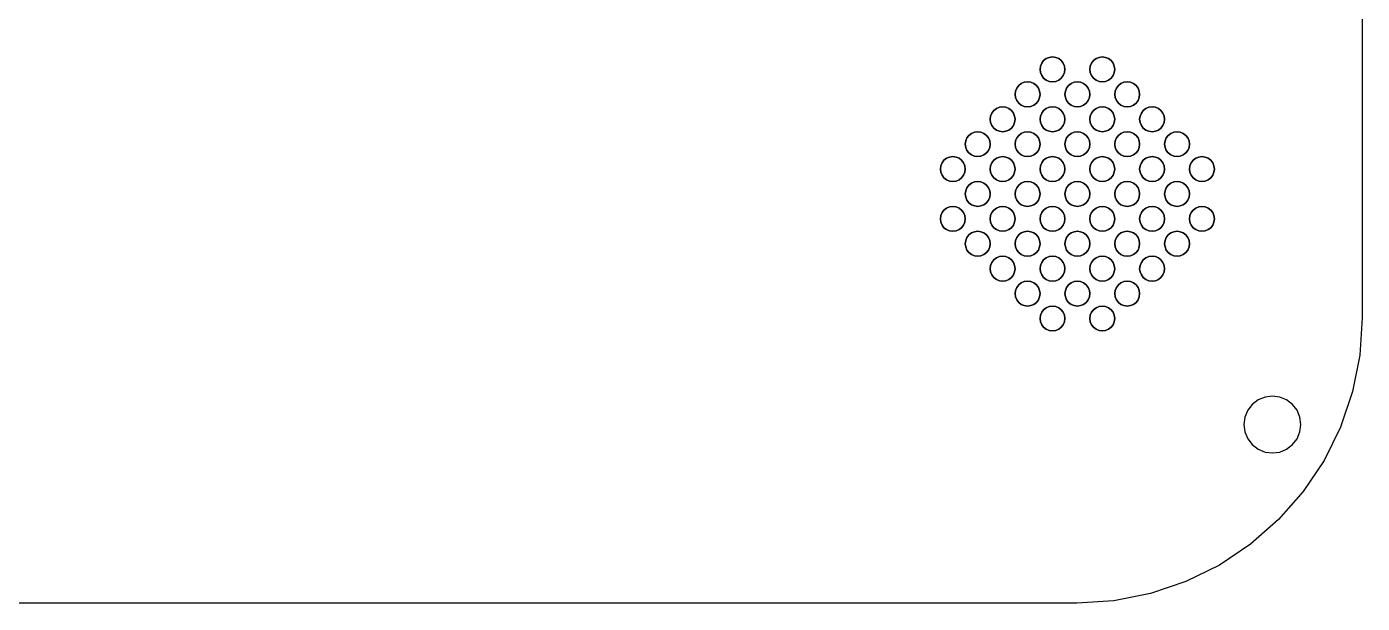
# Model space of a CAD drawing. Header units: metres. Extents: x 8 to 318, y 5 to 100.
# Drawn here: x 82.8 to 157.9, y 4.9 to 37.3 of the extents above; entities that cross this region are included whole.
import ezdxf

# ---------------------------------------------------------------- set-up
doc = ezdxf.new("R2010")
doc.units = ezdxf.units.M

msp = doc.modelspace()

# ---------------------------------------------------------------- linework, layer by layer
at = {"layer": 'Layer0'}
for points in [[(157.868, 83.962, 0), (157.868, 20.961, 0), (157.731, 18.867, 0), (157.321, 16.808, 0), (156.646, 14.82, 0), (155.718, 12.937, 0), (154.552, 11.191, 0), (153.168, 9.613, 0), (151.589, 8.228, 0), (149.844, 7.062, 0), (147.961, 6.133, 0), (145.973, 5.459, 0), (143.914, 5.049, 0), (141.819, 4.911, 0), (23.818, 4.911, 0)], [(140.108, 34.315, 0), (139.963, 34.426, 0), (139.852, 34.571, 0), (139.782, 34.74, 0), (139.758, 34.921, 0), (139.782, 35.102, 0), (139.852, 35.271, 0), (139.963, 35.416, 0), (140.108, 35.527, 0), (140.277, 35.597, 0), (140.458, 35.621, 0), (140.64, 35.597, 0), (140.808, 35.527, 0), (140.953, 35.416, 0), (141.065, 35.271, 0), (141.134, 35.102, 0), (141.158, 34.921, 0), (141.134, 34.74, 0), (141.065, 34.571, 0), (140.953, 34.426, 0), (140.808, 34.315, 0), (140.64, 34.245, 0), (140.458, 34.221, 0), (140.277, 34.245, 0), (140.108, 34.315, 0)], [(139.963, 34.426, 0), (140.108, 34.315, 0), (140.277, 34.245, 0), (140.458, 34.221, 0), (140.64, 34.245, 0), (140.808, 34.315, 0), (140.953, 34.426, 0), (141.065, 34.571, 0), (141.134, 34.74, 0), (141.158, 34.921, 0), (141.134, 35.102, 0), (141.065, 35.271, 0), (140.953, 35.416, 0), (140.808, 35.527, 0), (140.64, 35.597, 0), (140.458, 35.621, 0), (140.277, 35.597, 0), (140.108, 35.527, 0), (139.963, 35.416, 0), (139.852, 35.271, 0), (139.782, 35.102, 0), (139.758, 34.921, 0), (139.782, 34.74, 0), (139.852, 34.571, 0), (139.963, 34.426, 0)], [(142.558, 34.921, 0), (142.582, 35.102, 0), (142.652, 35.271, 0), (142.763, 35.416, 0), (142.908, 35.527, 0), (143.077, 35.597, 0), (143.258, 35.621, 0), (143.44, 35.597, 0), (143.608, 35.527, 0), (143.753, 35.416, 0), (143.865, 35.271, 0), (143.934, 35.102, 0), (143.958, 34.921, 0), (143.934, 34.74, 0), (143.865, 34.571, 0), (143.753, 34.426, 0), (143.608, 34.315, 0), (143.44, 34.245, 0), (143.258, 34.221, 0), (143.077, 34.245, 0), (142.908, 34.315, 0), (142.763, 34.426, 0), (142.652, 34.571, 0), (142.582, 34.74, 0), (142.558, 34.921, 0)], [(142.582, 35.102, 0), (142.558, 34.921, 0), (142.582, 34.74, 0), (142.652, 34.571, 0), (142.763, 34.426, 0), (142.908, 34.315, 0), (143.077, 34.245, 0), (143.258, 34.221, 0), (143.44, 34.245, 0), (143.608, 34.315, 0), (143.753, 34.426, 0), (143.865, 34.571, 0), (143.934, 34.74, 0), (143.958, 34.921, 0), (143.934, 35.102, 0), (143.865, 35.271, 0), (143.753, 35.416, 0), (143.608, 35.527, 0), (143.44, 35.597, 0), (143.258, 35.621, 0), (143.077, 35.597, 0), (142.908, 35.527, 0), (142.763, 35.416, 0), (142.652, 35.271, 0), (142.582, 35.102, 0)], [(138.877, 32.845, 0), (138.708, 32.915, 0), (138.563, 33.026, 0), (138.452, 33.171, 0), (138.382, 33.34, 0), (138.358, 33.521, 0), (138.382, 33.702, 0), (138.452, 33.871, 0), (138.563, 34.016, 0), (138.708, 34.127, 0), (138.877, 34.197, 0), (139.058, 34.221, 0), (139.24, 34.197, 0), (139.408, 34.127, 0), (139.553, 34.016, 0), (139.665, 33.871, 0), (139.734, 33.702, 0), (139.758, 33.521, 0), (139.734, 33.34, 0), (139.665, 33.171, 0), (139.553, 33.026, 0), (139.408, 32.915, 0), (139.24, 32.845, 0), (139.058, 32.821, 0), (138.877, 32.845, 0)], [(138.708, 32.915, 0), (138.877, 32.845, 0), (139.058, 32.821, 0), (139.24, 32.845, 0), (139.408, 32.915, 0), (139.553, 33.026, 0), (139.665, 33.171, 0), (139.734, 33.34, 0), (139.758, 33.521, 0), (139.734, 33.702, 0), (139.665, 33.871, 0), (139.553, 34.016, 0), (139.408, 34.127, 0), (139.24, 34.197, 0), (139.058, 34.221, 0), (138.877, 34.197, 0), (138.708, 34.127, 0), (138.563, 34.016, 0), (138.452, 33.871, 0), (138.382, 33.702, 0), (138.358, 33.521, 0), (138.382, 33.34, 0), (138.452, 33.171, 0), (138.563, 33.026, 0), (138.708, 32.915, 0)], [(142.465, 33.171, 0), (142.353, 33.026, 0), (142.208, 32.915, 0), (142.04, 32.845, 0), (141.858, 32.821, 0), (141.677, 32.845, 0), (141.508, 32.915, 0), (141.363, 33.026, 0), (141.252, 33.171, 0), (141.182, 33.34, 0), (141.158, 33.521, 0), (141.182, 33.702, 0), (141.252, 33.871, 0), (141.363, 34.016, 0), (141.508, 34.127, 0), (141.677, 34.197, 0), (141.858, 34.221, 0), (142.04, 34.197, 0), (142.208, 34.127, 0), (142.353, 34.016, 0), (142.465, 33.871, 0), (142.534, 33.702, 0), (142.558, 33.521, 0), (142.534, 33.34, 0), (142.465, 33.171, 0)], [(142.353, 33.026, 0), (142.465, 33.171, 0), (142.534, 33.34, 0), (142.558, 33.521, 0), (142.534, 33.702, 0), (142.465, 33.871, 0), (142.353, 34.016, 0), (142.208, 34.127, 0), (142.04, 34.197, 0), (141.858, 34.221, 0), (141.677, 34.197, 0), (141.508, 34.127, 0), (141.363, 34.016, 0), (141.252, 33.871, 0), (141.182, 33.702, 0), (141.158, 33.521, 0), (141.182, 33.34, 0), (141.252, 33.171, 0), (141.363, 33.026, 0), (141.508, 32.915, 0), (141.677, 32.845, 0), (141.858, 32.821, 0), (142.04, 32.845, 0), (142.208, 32.915, 0), (142.353, 33.026, 0)], [(145.008, 34.127, 0), (145.153, 34.016, 0), (145.265, 33.871, 0), (145.334, 33.702, 0), (145.358, 33.521, 0), (145.334, 33.34, 0), (145.265, 33.171, 0), (145.153, 33.026, 0), (145.008, 32.915, 0), (144.84, 32.845, 0), (144.658, 32.821, 0), (144.477, 32.845, 0), (144.308, 32.915, 0), (144.163, 33.026, 0), (144.052, 33.171, 0), (143.982, 33.34, 0), (143.958, 33.521, 0), (143.982, 33.702, 0), (144.052, 33.871, 0), (144.163, 34.016, 0), (144.308, 34.127, 0), (144.477, 34.197, 0), (144.658, 34.221, 0), (144.84, 34.197, 0), (145.008, 34.127, 0)], [(145.153, 34.016, 0), (145.008, 34.127, 0), (144.84, 34.197, 0), (144.658, 34.221, 0), (144.477, 34.197, 0), (144.308, 34.127, 0), (144.163, 34.016, 0), (144.052, 33.871, 0), (143.982, 33.702, 0), (143.958, 33.521, 0), (143.982, 33.34, 0), (144.052, 33.171, 0), (144.163, 33.026, 0), (144.308, 32.915, 0), (144.477, 32.845, 0), (144.658, 32.821, 0), (144.84, 32.845, 0), (145.008, 32.915, 0), (145.153, 33.026, 0), (145.265, 33.171, 0), (145.334, 33.34, 0), (145.358, 33.521, 0), (145.334, 33.702, 0), (145.265, 33.871, 0), (145.153, 34.016, 0)], [(137.658, 32.821, 0), (137.84, 32.797, 0), (138.008, 32.727, 0), (138.153, 32.616, 0), (138.265, 32.471, 0), (138.334, 32.302, 0), (138.358, 32.121, 0), (138.334, 31.94, 0), (138.265, 31.771, 0), (138.153, 31.626, 0), (138.008, 31.515, 0), (137.84, 31.445, 0), (137.658, 31.421, 0), (137.477, 31.445, 0), (137.308, 31.515, 0), (137.163, 31.626, 0), (137.052, 31.771, 0), (136.982, 31.94, 0), (136.958, 32.121, 0), (136.982, 32.302, 0), (137.052, 32.471, 0), (137.163, 32.616, 0), (137.308, 32.727, 0), (137.477, 32.797, 0), (137.658, 32.821, 0)], [(137.84, 32.797, 0), (137.658, 32.821, 0), (137.477, 32.797, 0), (137.308, 32.727, 0), (137.163, 32.616, 0), (137.052, 32.471, 0), (136.982, 32.302, 0), (136.958, 32.121, 0), (136.982, 31.94, 0), (137.052, 31.771, 0), (137.163, 31.626, 0), (137.308, 31.515, 0), (137.477, 31.445, 0), (137.658, 31.421, 0), (137.84, 31.445, 0), (138.008, 31.515, 0), (138.153, 31.626, 0), (138.265, 31.771, 0), (138.334, 31.94, 0), (138.358, 32.121, 0), (138.334, 32.302, 0), (138.265, 32.471, 0), (138.153, 32.616, 0), (138.008, 32.727, 0), (137.84, 32.797, 0)], [(140.953, 31.626, 0), (140.808, 31.515, 0), (140.64, 31.445, 0), (140.458, 31.421, 0), (140.277, 31.445, 0), (140.108, 31.515, 0), (139.963, 31.626, 0), (139.852, 31.771, 0), (139.782, 31.94, 0), (139.758, 32.121, 0), (139.782, 32.302, 0), (139.852, 32.471, 0), (139.963, 32.616, 0), (140.108, 32.727, 0), (140.277, 32.797, 0), (140.458, 32.821, 0), (140.64, 32.797, 0), (140.808, 32.727, 0), (140.953, 32.616, 0), (141.065, 32.471, 0), (141.134, 32.302, 0), (141.158, 32.121, 0), (141.134, 31.94, 0), (141.065, 31.771, 0), (140.953, 31.626, 0)], [(140.808, 31.515, 0), (140.953, 31.626, 0), (141.065, 31.771, 0), (141.134, 31.94, 0), (141.158, 32.121, 0), (141.134, 32.302, 0), (141.065, 32.471, 0), (140.953, 32.616, 0), (140.808, 32.727, 0), (140.64, 32.797, 0), (140.458, 32.821, 0), (140.277, 32.797, 0), (140.108, 32.727, 0), (139.963, 32.616, 0), (139.852, 32.471, 0), (139.782, 32.302, 0), (139.758, 32.121, 0), (139.782, 31.94, 0), (139.852, 31.771, 0), (139.963, 31.626, 0), (140.108, 31.515, 0), (140.277, 31.445, 0), (140.458, 31.421, 0), (140.64, 31.445, 0), (140.808, 31.515, 0)], [(143.258, 32.821, 0), (143.44, 32.797, 0), (143.608, 32.727, 0), (143.753, 32.616, 0), (143.865, 32.471, 0), (143.934, 32.302, 0), (143.958, 32.121, 0), (143.934, 31.94, 0), (143.865, 31.771, 0), (143.753, 31.626, 0), (143.608, 31.515, 0), (143.44, 31.445, 0), (143.258, 31.421, 0), (143.077, 31.445, 0), (142.908, 31.515, 0), (142.763, 31.626, 0), (142.652, 31.771, 0), (142.582, 31.94, 0), (142.558, 32.121, 0), (142.582, 32.302, 0), (142.652, 32.471, 0), (142.763, 32.616, 0), (142.908, 32.727, 0), (143.077, 32.797, 0), (143.258, 32.821, 0)], [(143.44, 32.797, 0), (143.258, 32.821, 0), (143.077, 32.797, 0), (142.908, 32.727, 0), (142.763, 32.616, 0), (142.652, 32.471, 0), (142.582, 32.302, 0), (142.558, 32.121, 0), (142.582, 31.94, 0), (142.652, 31.771, 0), (142.763, 31.626, 0), (142.908, 31.515, 0), (143.077, 31.445, 0), (143.258, 31.421, 0), (143.44, 31.445, 0), (143.608, 31.515, 0), (143.753, 31.626, 0), (143.865, 31.771, 0), (143.934, 31.94, 0), (143.958, 32.121, 0), (143.934, 32.302, 0), (143.865, 32.471, 0), (143.753, 32.616, 0), (143.608, 32.727, 0), (143.44, 32.797, 0)], [(146.665, 31.771, 0), (146.553, 31.626, 0), (146.408, 31.515, 0), (146.24, 31.445, 0), (146.058, 31.421, 0), (145.877, 31.445, 0), (145.708, 31.515, 0), (145.563, 31.626, 0), (145.452, 31.771, 0), (145.382, 31.94, 0), (145.358, 32.121, 0), (145.382, 32.302, 0), (145.452, 32.471, 0), (145.563, 32.616, 0), (145.708, 32.727, 0), (145.877, 32.797, 0), (146.058, 32.821, 0), (146.24, 32.797, 0), (146.408, 32.727, 0), (146.553, 32.616, 0), (146.665, 32.471, 0), (146.734, 32.302, 0), (146.758, 32.121, 0), (146.734, 31.94, 0), (146.665, 31.771, 0)], [(146.553, 31.626, 0), (146.665, 31.771, 0), (146.734, 31.94, 0), (146.758, 32.121, 0), (146.734, 32.302, 0), (146.665, 32.471, 0), (146.553, 32.616, 0), (146.408, 32.727, 0), (146.24, 32.797, 0), (146.058, 32.821, 0), (145.877, 32.797, 0), (145.708, 32.727, 0), (145.563, 32.616, 0), (145.452, 32.471, 0), (145.382, 32.302, 0), (145.358, 32.121, 0), (145.382, 31.94, 0), (145.452, 31.771, 0), (145.563, 31.626, 0), (145.708, 31.515, 0), (145.877, 31.445, 0), (146.058, 31.421, 0), (146.24, 31.445, 0), (146.408, 31.515, 0), (146.553, 31.626, 0)], [(136.934, 30.902, 0), (136.958, 30.721, 0), (136.934, 30.54, 0), (136.865, 30.371, 0), (136.753, 30.226, 0), (136.608, 30.115, 0), (136.44, 30.045, 0), (136.258, 30.021, 0), (136.077, 30.045, 0), (135.908, 30.115, 0), (135.763, 30.226, 0), (135.652, 30.371, 0), (135.582, 30.54, 0), (135.558, 30.721, 0), (135.582, 30.902, 0), (135.652, 31.071, 0), (135.763, 31.216, 0), (135.908, 31.327, 0), (136.077, 31.397, 0), (136.258, 31.421, 0), (136.44, 31.397, 0), (136.608, 31.327, 0), (136.753, 31.216, 0), (136.865, 31.071, 0), (136.934, 30.902, 0)], [(136.958, 30.721, 0), (136.934, 30.902, 0), (136.865, 31.071, 0), (136.753, 31.216, 0), (136.608, 31.327, 0), (136.44, 31.397, 0), (136.258, 31.421, 0), (136.077, 31.397, 0), (135.908, 31.327, 0), (135.763, 31.216, 0), (135.652, 31.071, 0), (135.582, 30.902, 0), (135.558, 30.721, 0), (135.582, 30.54, 0), (135.652, 30.371, 0), (135.763, 30.226, 0), (135.908, 30.115, 0), (136.077, 30.045, 0), (136.258, 30.021, 0), (136.44, 30.045, 0), (136.608, 30.115, 0), (136.753, 30.226, 0), (136.865, 30.371, 0), (136.934, 30.54, 0), (136.958, 30.721, 0)], [(139.758, 30.721, 0), (139.734, 30.54, 0), (139.665, 30.371, 0), (139.553, 30.226, 0), (139.408, 30.115, 0), (139.24, 30.045, 0), (139.058, 30.021, 0), (138.877, 30.045, 0), (138.708, 30.115, 0), (138.563, 30.226, 0), (138.452, 30.371, 0), (138.382, 30.54, 0), (138.358, 30.721, 0), (138.382, 30.902, 0), (138.452, 31.071, 0), (138.563, 31.216, 0), (138.708, 31.327, 0), (138.877, 31.397, 0), (139.058, 31.421, 0), (139.24, 31.397, 0), (139.408, 31.327, 0), (139.553, 31.216, 0), (139.665, 31.071, 0), (139.734, 30.902, 0), (139.758, 30.721, 0)], [(139.734, 30.54, 0), (139.758, 30.721, 0), (139.734, 30.902, 0), (139.665, 31.071, 0), (139.553, 31.216, 0), (139.408, 31.327, 0), (139.24, 31.397, 0), (139.058, 31.421, 0), (138.877, 31.397, 0), (138.708, 31.327, 0), (138.563, 31.216, 0), (138.452, 31.071, 0), (138.382, 30.902, 0), (138.358, 30.721, 0), (138.382, 30.54, 0), (138.452, 30.371, 0), (138.563, 30.226, 0), (138.708, 30.115, 0), (138.877, 30.045, 0), (139.058, 30.021, 0), (139.24, 30.045, 0), (139.408, 30.115, 0), (139.553, 30.226, 0), (139.665, 30.371, 0), (139.734, 30.54, 0)], [(142.465, 30.371, 0), (142.353, 30.226, 0), (142.208, 30.115, 0), (142.04, 30.045, 0), (141.858, 30.021, 0), (141.677, 30.045, 0), (141.508, 30.115, 0), (141.363, 30.226, 0), (141.252, 30.371, 0), (141.182, 30.54, 0), (141.158, 30.721, 0), (141.182, 30.902, 0), (141.252, 31.071, 0), (141.363, 31.216, 0), (141.508, 31.327, 0), (141.677, 31.397, 0), (141.858, 31.421, 0), (142.04, 31.397, 0), (142.208, 31.327, 0), (142.353, 31.216, 0), (142.465, 31.071, 0), (142.534, 30.902, 0), (142.558, 30.721, 0), (142.534, 30.54, 0), (142.465, 30.371, 0)], [(142.353, 30.226, 0), (142.465, 30.371, 0), (142.534, 30.54, 0), (142.558, 30.721, 0), (142.534, 30.902, 0), (142.465, 31.071, 0), (142.353, 31.216, 0), (142.208, 31.327, 0), (142.04, 31.397, 0), (141.858, 31.421, 0), (141.677, 31.397, 0), (141.508, 31.327, 0), (141.363, 31.216, 0), (141.252, 31.071, 0), (141.182, 30.902, 0), (141.158, 30.721, 0), (141.182, 30.54, 0), (141.252, 30.371, 0), (141.363, 30.226, 0), (141.508, 30.115, 0), (141.677, 30.045, 0), (141.858, 30.021, 0), (142.04, 30.045, 0), (142.208, 30.115, 0), (142.353, 30.226, 0)], [(144.658, 31.421, 0), (144.84, 31.397, 0), (145.008, 31.327, 0), (145.153, 31.216, 0), (145.265, 31.071, 0), (145.334, 30.902, 0), (145.358, 30.721, 0), (145.334, 30.54, 0), (145.265, 30.371, 0), (145.153, 30.226, 0), (145.008, 30.115, 0), (144.84, 30.045, 0), (144.658, 30.021, 0), (144.477, 30.045, 0), (144.308, 30.115, 0), (144.163, 30.226, 0), (144.052, 30.371, 0), (143.982, 30.54, 0), (143.958, 30.721, 0), (143.982, 30.902, 0), (144.052, 31.071, 0), (144.163, 31.216, 0), (144.308, 31.327, 0), (144.477, 31.397, 0), (144.658, 31.421, 0)], [(144.84, 31.397, 0), (144.658, 31.421, 0), (144.477, 31.397, 0), (144.308, 31.327, 0), (144.163, 31.216, 0), (144.052, 31.071, 0), (143.982, 30.902, 0), (143.958, 30.721, 0), (143.982, 30.54, 0), (144.052, 30.371, 0), (144.163, 30.226, 0), (144.308, 30.115, 0), (144.477, 30.045, 0), (144.658, 30.021, 0), (144.84, 30.045, 0), (145.008, 30.115, 0), (145.153, 30.226, 0), (145.265, 30.371, 0), (145.334, 30.54, 0), (145.358, 30.721, 0), (145.334, 30.902, 0), (145.265, 31.071, 0), (145.153, 31.216, 0), (145.008, 31.327, 0), (144.84, 31.397, 0)], [(146.758, 30.721, 0), (146.782, 30.902, 0), (146.852, 31.071, 0), (146.963, 31.216, 0), (147.108, 31.327, 0), (147.277, 31.397, 0), (147.458, 31.421, 0), (147.64, 31.397, 0), (147.808, 31.327, 0), (147.953, 31.216, 0), (148.065, 31.071, 0), (148.134, 30.902, 0), (148.158, 30.721, 0), (148.134, 30.54, 0), (148.065, 30.371, 0), (147.953, 30.226, 0), (147.808, 30.115, 0), (147.64, 30.045, 0), (147.458, 30.021, 0), (147.277, 30.045, 0), (147.108, 30.115, 0), (146.963, 30.226, 0), (146.852, 30.371, 0), (146.782, 30.54, 0), (146.758, 30.721, 0)], [(146.782, 30.902, 0), (146.758, 30.721, 0), (146.782, 30.54, 0), (146.852, 30.371, 0), (146.963, 30.226, 0), (147.108, 30.115, 0), (147.277, 30.045, 0), (147.458, 30.021, 0), (147.64, 30.045, 0), (147.808, 30.115, 0), (147.953, 30.226, 0), (148.065, 30.371, 0), (148.134, 30.54, 0), (148.158, 30.721, 0), (148.134, 30.902, 0), (148.065, 31.071, 0), (147.953, 31.216, 0), (147.808, 31.327, 0), (147.64, 31.397, 0), (147.458, 31.421, 0), (147.277, 31.397, 0), (147.108, 31.327, 0), (146.963, 31.216, 0), (146.852, 31.071, 0), (146.782, 30.902, 0)], [(135.04, 29.997, 0), (135.208, 29.927, 0), (135.353, 29.816, 0), (135.465, 29.671, 0), (135.534, 29.502, 0), (135.558, 29.321, 0), (135.534, 29.14, 0), (135.465, 28.971, 0), (135.353, 28.826, 0), (135.208, 28.715, 0), (135.04, 28.645, 0), (134.858, 28.621, 0), (134.677, 28.645, 0), (134.508, 28.715, 0), (134.363, 28.826, 0), (134.252, 28.971, 0), (134.182, 29.14, 0), (134.158, 29.321, 0), (134.182, 29.502, 0), (134.252, 29.671, 0), (134.363, 29.816, 0), (134.508, 29.927, 0), (134.677, 29.997, 0), (134.858, 30.021, 0), (135.04, 29.997, 0)], [(135.208, 29.927, 0), (135.04, 29.997, 0), (134.858, 30.021, 0), (134.677, 29.997, 0), (134.508, 29.927, 0), (134.363, 29.816, 0), (134.252, 29.671, 0), (134.182, 29.502, 0), (134.158, 29.321, 0), (134.182, 29.14, 0), (134.252, 28.971, 0), (134.363, 28.826, 0), (134.508, 28.715, 0), (134.677, 28.645, 0), (134.858, 28.621, 0), (135.04, 28.645, 0), (135.208, 28.715, 0), (135.353, 28.826, 0), (135.465, 28.971, 0), (135.534, 29.14, 0), (135.558, 29.321, 0), (135.534, 29.502, 0), (135.465, 29.671, 0), (135.353, 29.816, 0), (135.208, 29.927, 0)], [(138.265, 29.671, 0), (138.153, 29.816, 0), (138.008, 29.927, 0), (137.84, 29.997, 0), (137.658, 30.021, 0), (137.477, 29.997, 0), (137.308, 29.927, 0), (137.163, 29.816, 0), (137.052, 29.671, 0), (136.982, 29.502, 0), (136.958, 29.321, 0), (136.982, 29.14, 0), (137.052, 28.971, 0), (137.163, 28.826, 0), (137.308, 28.715, 0), (137.477, 28.645, 0), (137.658, 28.621, 0), (137.84, 28.645, 0), (138.008, 28.715, 0), (138.153, 28.826, 0), (138.265, 28.971, 0), (138.334, 29.14, 0), (138.358, 29.321, 0), (138.334, 29.502, 0), (138.265, 29.671, 0)], [(138.153, 29.816, 0), (138.265, 29.671, 0), (138.334, 29.502, 0), (138.358, 29.321, 0), (138.334, 29.14, 0), (138.265, 28.971, 0), (138.153, 28.826, 0), (138.008, 28.715, 0), (137.84, 28.645, 0), (137.658, 28.621, 0), (137.477, 28.645, 0), (137.308, 28.715, 0), (137.163, 28.826, 0), (137.052, 28.971, 0), (136.982, 29.14, 0), (136.958, 29.321, 0), (136.982, 29.502, 0), (137.052, 29.671, 0), (137.163, 29.816, 0), (137.308, 29.927, 0), (137.477, 29.997, 0), (137.658, 30.021, 0), (137.84, 29.997, 0), (138.008, 29.927, 0), (138.153, 29.816, 0)], [(140.458, 28.621, 0), (140.277, 28.645, 0), (140.108, 28.715, 0), (139.963, 28.826, 0), (139.852, 28.971, 0), (139.782, 29.14, 0), (139.758, 29.321, 0), (139.782, 29.502, 0), (139.852, 29.671, 0), (139.963, 29.816, 0), (140.108, 29.927, 0), (140.277, 29.997, 0), (140.458, 30.021, 0), (140.64, 29.997, 0), (140.808, 29.927, 0), (140.953, 29.816, 0), (141.065, 29.671, 0), (141.134, 29.502, 0), (141.158, 29.321, 0), (141.134, 29.14, 0), (141.065, 28.971, 0), (140.953, 28.826, 0), (140.808, 28.715, 0), (140.64, 28.645, 0), (140.458, 28.621, 0)], [(140.277, 28.645, 0), (140.458, 28.621, 0), (140.64, 28.645, 0), (140.808, 28.715, 0), (140.953, 28.826, 0), (141.065, 28.971, 0), (141.134, 29.14, 0), (141.158, 29.321, 0), (141.134, 29.502, 0), (141.065, 29.671, 0), (140.953, 29.816, 0), (140.808, 29.927, 0), (140.64, 29.997, 0), (140.458, 30.021, 0), (140.277, 29.997, 0), (140.108, 29.927, 0), (139.963, 29.816, 0), (139.852, 29.671, 0), (139.782, 29.502, 0), (139.758, 29.321, 0), (139.782, 29.14, 0), (139.852, 28.971, 0), (139.963, 28.826, 0), (140.108, 28.715, 0), (140.277, 28.645, 0)], [(142.763, 29.816, 0), (142.908, 29.927, 0), (143.077, 29.997, 0), (143.258, 30.021, 0), (143.44, 29.997, 0), (143.608, 29.927, 0), (143.753, 29.816, 0), (143.865, 29.671, 0), (143.934, 29.502, 0), (143.958, 29.321, 0), (143.934, 29.14, 0), (143.865, 28.971, 0), (143.753, 28.826, 0), (143.608, 28.715, 0), (143.44, 28.645, 0), (143.258, 28.621, 0), (143.077, 28.645, 0), (142.908, 28.715, 0), (142.763, 28.826, 0), (142.652, 28.971, 0), (142.582, 29.14, 0), (142.558, 29.321, 0), (142.582, 29.502, 0), (142.652, 29.671, 0), (142.763, 29.816, 0)], [(142.908, 29.927, 0), (142.763, 29.816, 0), (142.652, 29.671, 0), (142.582, 29.502, 0), (142.558, 29.321, 0), (142.582, 29.14, 0), (142.652, 28.971, 0), (142.763, 28.826, 0), (142.908, 28.715, 0), (143.077, 28.645, 0), (143.258, 28.621, 0), (143.44, 28.645, 0), (143.608, 28.715, 0), (143.753, 28.826, 0), (143.865, 28.971, 0), (143.934, 29.14, 0), (143.958, 29.321, 0), (143.934, 29.502, 0), (143.865, 29.671, 0), (143.753, 29.816, 0), (143.608, 29.927, 0), (143.44, 29.997, 0), (143.258, 30.021, 0), (143.077, 29.997, 0), (142.908, 29.927, 0)], [(145.358, 29.321, 0), (145.382, 29.502, 0), (145.452, 29.671, 0), (145.563, 29.816, 0), (145.708, 29.927, 0), (145.877, 29.997, 0), (146.058, 30.021, 0), (146.24, 29.997, 0), (146.408, 29.927, 0), (146.553, 29.816, 0), (146.665, 29.671, 0), (146.734, 29.502, 0), (146.758, 29.321, 0), (146.734, 29.14, 0), (146.665, 28.971, 0), (146.553, 28.826, 0), (146.408, 28.715, 0), (146.24, 28.645, 0), (146.058, 28.621, 0), (145.877, 28.645, 0), (145.708, 28.715, 0), (145.563, 28.826, 0), (145.452, 28.971, 0), (145.382, 29.14, 0), (145.358, 29.321, 0)], [(145.382, 29.502, 0), (145.358, 29.321, 0), (145.382, 29.14, 0), (145.452, 28.971, 0), (145.563, 28.826, 0), (145.708, 28.715, 0), (145.877, 28.645, 0), (146.058, 28.621, 0), (146.24, 28.645, 0), (146.408, 28.715, 0), (146.553, 28.826, 0), (146.665, 28.971, 0), (146.734, 29.14, 0), (146.758, 29.321, 0), (146.734, 29.502, 0), (146.665, 29.671, 0), (146.553, 29.816, 0), (146.408, 29.927, 0), (146.24, 29.997, 0), (146.058, 30.021, 0), (145.877, 29.997, 0), (145.708, 29.927, 0), (145.563, 29.816, 0), (145.452, 29.671, 0), (145.382, 29.502, 0)], [(149.04, 28.645, 0), (148.858, 28.621, 0), (148.677, 28.645, 0), (148.508, 28.715, 0), (148.363, 28.826, 0), (148.252, 28.971, 0), (148.182, 29.14, 0), (148.158, 29.321, 0), (148.182, 29.502, 0), (148.252, 29.671, 0), (148.363, 29.816, 0), (148.508, 29.927, 0), (148.677, 29.997, 0), (148.858, 30.021, 0), (149.04, 29.997, 0), (149.208, 29.927, 0), (149.353, 29.816, 0), (149.465, 29.671, 0), (149.534, 29.502, 0), (149.558, 29.321, 0), (149.534, 29.14, 0), (149.465, 28.971, 0), (149.353, 28.826, 0), (149.208, 28.715, 0), (149.04, 28.645, 0)], [(148.858, 28.621, 0), (149.04, 28.645, 0), (149.208, 28.715, 0), (149.353, 28.826, 0), (149.465, 28.971, 0), (149.534, 29.14, 0), (149.558, 29.321, 0), (149.534, 29.502, 0), (149.465, 29.671, 0), (149.353, 29.816, 0), (149.208, 29.927, 0), (149.04, 29.997, 0), (148.858, 30.021, 0), (148.677, 29.997, 0), (148.508, 29.927, 0), (148.363, 29.816, 0), (148.252, 29.671, 0), (148.182, 29.502, 0), (148.158, 29.321, 0), (148.182, 29.14, 0), (148.252, 28.971, 0), (148.363, 28.826, 0), (148.508, 28.715, 0), (148.677, 28.645, 0), (148.858, 28.621, 0)], [(136.077, 28.597, 0), (136.258, 28.621, 0), (136.44, 28.597, 0), (136.608, 28.527, 0), (136.753, 28.416, 0), (136.865, 28.271, 0), (136.934, 28.102, 0), (136.958, 27.921, 0), (136.934, 27.74, 0), (136.865, 27.571, 0), (136.753, 27.426, 0), (136.608, 27.315, 0), (136.44, 27.245, 0), (136.258, 27.221, 0), (136.077, 27.245, 0), (135.908, 27.315, 0), (135.763, 27.426, 0), (135.652, 27.571, 0), (135.582, 27.74, 0), (135.558, 27.921, 0), (135.582, 28.102, 0), (135.652, 28.271, 0), (135.763, 28.416, 0), (135.908, 28.527, 0), (136.077, 28.597, 0)], [(136.258, 28.621, 0), (136.077, 28.597, 0), (135.908, 28.527, 0), (135.763, 28.416, 0), (135.652, 28.271, 0), (135.582, 28.102, 0), (135.558, 27.921, 0), (135.582, 27.74, 0), (135.652, 27.571, 0), (135.763, 27.426, 0), (135.908, 27.315, 0), (136.077, 27.245, 0), (136.258, 27.221, 0), (136.44, 27.245, 0), (136.608, 27.315, 0), (136.753, 27.426, 0), (136.865, 27.571, 0), (136.934, 27.74, 0), (136.958, 27.921, 0), (136.934, 28.102, 0), (136.865, 28.271, 0), (136.753, 28.416, 0), (136.608, 28.527, 0), (136.44, 28.597, 0), (136.258, 28.621, 0)], [(139.24, 28.597, 0), (139.408, 28.527, 0), (139.553, 28.416, 0), (139.665, 28.271, 0), (139.734, 28.102, 0), (139.758, 27.921, 0), (139.734, 27.74, 0), (139.665, 27.571, 0), (139.553, 27.426, 0), (139.408, 27.315, 0), (139.24, 27.245, 0), (139.058, 27.221, 0), (138.877, 27.245, 0), (138.708, 27.315, 0), (138.563, 27.426, 0), (138.452, 27.571, 0), (138.382, 27.74, 0), (138.358, 27.921, 0), (138.382, 28.102, 0), (138.452, 28.271, 0), (138.563, 28.416, 0), (138.708, 28.527, 0), (138.877, 28.597, 0), (139.058, 28.621, 0), (139.24, 28.597, 0)], [(139.408, 28.527, 0), (139.24, 28.597, 0), (139.058, 28.621, 0), (138.877, 28.597, 0), (138.708, 28.527, 0), (138.563, 28.416, 0), (138.452, 28.271, 0), (138.382, 28.102, 0), (138.358, 27.921, 0), (138.382, 27.74, 0), (138.452, 27.571, 0), (138.563, 27.426, 0), (138.708, 27.315, 0), (138.877, 27.245, 0), (139.058, 27.221, 0), (139.24, 27.245, 0), (139.408, 27.315, 0), (139.553, 27.426, 0), (139.665, 27.571, 0), (139.734, 27.74, 0), (139.758, 27.921, 0), (139.734, 28.102, 0), (139.665, 28.271, 0), (139.553, 28.416, 0), (139.408, 28.527, 0)], [(141.363, 27.426, 0), (141.508, 27.315, 0), (141.677, 27.245, 0), (141.858, 27.221, 0), (142.04, 27.245, 0), (142.208, 27.315, 0), (142.353, 27.426, 0), (142.465, 27.571, 0), (142.534, 27.74, 0), (142.558, 27.921, 0), (142.534, 28.102, 0), (142.465, 28.271, 0), (142.353, 28.416, 0), (142.208, 28.527, 0), (142.04, 28.597, 0), (141.858, 28.621, 0), (141.677, 28.597, 0), (141.508, 28.527, 0), (141.363, 28.416, 0), (141.252, 28.271, 0), (141.182, 28.102, 0), (141.158, 27.921, 0), (141.182, 27.74, 0), (141.252, 27.571, 0), (141.363, 27.426, 0)], [(141.508, 27.315, 0), (141.363, 27.426, 0), (141.252, 27.571, 0), (141.182, 27.74, 0), (141.158, 27.921, 0), (141.182, 28.102, 0), (141.252, 28.271, 0), (141.363, 28.416, 0), (141.508, 28.527, 0), (141.677, 28.597, 0), (141.858, 28.621, 0), (142.04, 28.597, 0), (142.208, 28.527, 0), (142.353, 28.416, 0), (142.465, 28.271, 0), (142.534, 28.102, 0), (142.558, 27.921, 0), (142.534, 27.74, 0), (142.465, 27.571, 0), (142.353, 27.426, 0), (142.208, 27.315, 0), (142.04, 27.245, 0), (141.858, 27.221, 0), (141.677, 27.245, 0), (141.508, 27.315, 0)], [(145.008, 28.527, 0), (145.153, 28.416, 0), (145.265, 28.271, 0), (145.334, 28.102, 0), (145.358, 27.921, 0), (145.334, 27.74, 0), (145.265, 27.571, 0), (145.153, 27.426, 0), (145.008, 27.315, 0), (144.84, 27.245, 0), (144.658, 27.221, 0), (144.477, 27.245, 0), (144.308, 27.315, 0), (144.163, 27.426, 0), (144.052, 27.571, 0), (143.982, 27.74, 0), (143.958, 27.921, 0), (143.982, 28.102, 0), (144.052, 28.271, 0), (144.163, 28.416, 0), (144.308, 28.527, 0), (144.477, 28.597, 0), (144.658, 28.621, 0), (144.84, 28.597, 0), (145.008, 28.527, 0)], [(145.153, 28.416, 0), (145.008, 28.527, 0), (144.84, 28.597, 0), (144.658, 28.621, 0), (144.477, 28.597, 0), (144.308, 28.527, 0), (144.163, 28.416, 0), (144.052, 28.271, 0), (143.982, 28.102, 0), (143.958, 27.921, 0), (143.982, 27.74, 0), (144.052, 27.571, 0), (144.163, 27.426, 0), (144.308, 27.315, 0), (144.477, 27.245, 0), (144.658, 27.221, 0), (144.84, 27.245, 0), (145.008, 27.315, 0), (145.153, 27.426, 0), (145.265, 27.571, 0), (145.334, 27.74, 0), (145.358, 27.921, 0), (145.334, 28.102, 0), (145.265, 28.271, 0), (145.153, 28.416, 0)], [(147.953, 28.416, 0), (148.065, 28.271, 0), (148.134, 28.102, 0), (148.158, 27.921, 0), (148.134, 27.74, 0), (148.065, 27.571, 0), (147.953, 27.426, 0), (147.808, 27.315, 0), (147.64, 27.245, 0), (147.458, 27.221, 0), (147.277, 27.245, 0), (147.108, 27.315, 0), (146.963, 27.426, 0), (146.852, 27.571, 0), (146.782, 27.74, 0), (146.758, 27.921, 0), (146.782, 28.102, 0), (146.852, 28.271, 0), (146.963, 28.416, 0), (147.108, 28.527, 0), (147.277, 28.597, 0), (147.458, 28.621, 0), (147.64, 28.597, 0), (147.808, 28.527, 0), (147.953, 28.416, 0)], [(148.065, 28.271, 0), (147.953, 28.416, 0), (147.808, 28.527, 0), (147.64, 28.597, 0), (147.458, 28.621, 0), (147.277, 28.597, 0), (147.108, 28.527, 0), (146.963, 28.416, 0), (146.852, 28.271, 0), (146.782, 28.102, 0), (146.758, 27.921, 0), (146.782, 27.74, 0), (146.852, 27.571, 0), (146.963, 27.426, 0), (147.108, 27.315, 0), (147.277, 27.245, 0), (147.458, 27.221, 0), (147.64, 27.245, 0), (147.808, 27.315, 0), (147.953, 27.426, 0), (148.065, 27.571, 0), (148.134, 27.74, 0), (148.158, 27.921, 0), (148.134, 28.102, 0), (148.065, 28.271, 0)], [(135.208, 27.127, 0), (135.353, 27.016, 0), (135.465, 26.871, 0), (135.534, 26.702, 0), (135.558, 26.521, 0), (135.534, 26.34, 0), (135.465, 26.171, 0), (135.353, 26.026, 0), (135.208, 25.915, 0), (135.04, 25.845, 0), (134.858, 25.821, 0), (134.677, 25.845, 0), (134.508, 25.915, 0), (134.363, 26.026, 0), (134.252, 26.171, 0), (134.182, 26.34, 0), (134.158, 26.521, 0), (134.182, 26.702, 0), (134.252, 26.871, 0), (134.363, 27.016, 0), (134.508, 27.127, 0), (134.677, 27.197, 0), (134.858, 27.221, 0), (135.04, 27.197, 0), (135.208, 27.127, 0)], [(135.353, 27.016, 0), (135.208, 27.127, 0), (135.04, 27.197, 0), (134.858, 27.221, 0), (134.677, 27.197, 0), (134.508, 27.127, 0), (134.363, 27.016, 0), (134.252, 26.871, 0), (134.182, 26.702, 0), (134.158, 26.521, 0), (134.182, 26.34, 0), (134.252, 26.171, 0), (134.363, 26.026, 0), (134.508, 25.915, 0), (134.677, 25.845, 0), (134.858, 25.821, 0), (135.04, 25.845, 0), (135.208, 25.915, 0), (135.353, 26.026, 0), (135.465, 26.171, 0), (135.534, 26.34, 0), (135.558, 26.521, 0), (135.534, 26.702, 0), (135.465, 26.871, 0), (135.353, 27.016, 0)], [(137.84, 27.197, 0), (138.008, 27.127, 0), (138.153, 27.016, 0), (138.265, 26.871, 0), (138.334, 26.702, 0), (138.358, 26.521, 0), (138.334, 26.34, 0), (138.265, 26.171, 0), (138.153, 26.026, 0), (138.008, 25.915, 0), (137.84, 25.845, 0), (137.658, 25.821, 0), (137.477, 25.845, 0), (137.308, 25.915, 0), (137.163, 26.026, 0), (137.052, 26.171, 0), (136.982, 26.34, 0), (136.958, 26.521, 0), (136.982, 26.702, 0), (137.052, 26.871, 0), (137.163, 27.016, 0), (137.308, 27.127, 0), (137.477, 27.197, 0), (137.658, 27.221, 0), (137.84, 27.197, 0)], [(138.008, 27.127, 0), (137.84, 27.197, 0), (137.658, 27.221, 0), (137.477, 27.197, 0), (137.308, 27.127, 0), (137.163, 27.016, 0), (137.052, 26.871, 0), (136.982, 26.702, 0), (136.958, 26.521, 0), (136.982, 26.34, 0), (137.052, 26.171, 0), (137.163, 26.026, 0), (137.308, 25.915, 0), (137.477, 25.845, 0), (137.658, 25.821, 0), (137.84, 25.845, 0), (138.008, 25.915, 0), (138.153, 26.026, 0), (138.265, 26.171, 0), (138.334, 26.34, 0), (138.358, 26.521, 0), (138.334, 26.702, 0), (138.265, 26.871, 0), (138.153, 27.016, 0), (138.008, 27.127, 0)], [(140.808, 27.127, 0), (140.953, 27.016, 0), (141.065, 26.871, 0), (141.134, 26.702, 0), (141.158, 26.521, 0), (141.134, 26.34, 0), (141.065, 26.171, 0), (140.953, 26.026, 0), (140.808, 25.915, 0), (140.64, 25.845, 0), (140.458, 25.821, 0), (140.277, 25.845, 0), (140.108, 25.915, 0), (139.963, 26.026, 0), (139.852, 26.171, 0), (139.782, 26.34, 0), (139.758, 26.521, 0), (139.782, 26.702, 0), (139.852, 26.871, 0), (139.963, 27.016, 0), (140.108, 27.127, 0), (140.277, 27.197, 0), (140.458, 27.221, 0), (140.64, 27.197, 0), (140.808, 27.127, 0)], [(140.953, 27.016, 0), (140.808, 27.127, 0), (140.64, 27.197, 0), (140.458, 27.221, 0), (140.277, 27.197, 0), (140.108, 27.127, 0), (139.963, 27.016, 0), (139.852, 26.871, 0), (139.782, 26.702, 0), (139.758, 26.521, 0), (139.782, 26.34, 0), (139.852, 26.171, 0), (139.963, 26.026, 0), (140.108, 25.915, 0), (140.277, 25.845, 0), (140.458, 25.821, 0), (140.64, 25.845, 0), (140.808, 25.915, 0), (140.953, 26.026, 0), (141.065, 26.171, 0), (141.134, 26.34, 0), (141.158, 26.521, 0), (141.134, 26.702, 0), (141.065, 26.871, 0), (140.953, 27.016, 0)], [(142.582, 26.702, 0), (142.652, 26.871, 0), (142.763, 27.016, 0), (142.908, 27.127, 0), (143.077, 27.197, 0), (143.258, 27.221, 0), (143.44, 27.197, 0), (143.608, 27.127, 0), (143.753, 27.016, 0), (143.865, 26.871, 0), (143.934, 26.702, 0), (143.958, 26.521, 0), (143.934, 26.34, 0), (143.865, 26.171, 0), (143.753, 26.026, 0), (143.608, 25.915, 0), (143.44, 25.845, 0), (143.258, 25.821, 0), (143.077, 25.845, 0), (142.908, 25.915, 0), (142.763, 26.026, 0), (142.652, 26.171, 0), (142.582, 26.34, 0), (142.558, 26.521, 0), (142.582, 26.702, 0)], [(142.652, 26.871, 0), (142.582, 26.702, 0), (142.558, 26.521, 0), (142.582, 26.34, 0), (142.652, 26.171, 0), (142.763, 26.026, 0), (142.908, 25.915, 0), (143.077, 25.845, 0), (143.258, 25.821, 0), (143.44, 25.845, 0), (143.608, 25.915, 0), (143.753, 26.026, 0), (143.865, 26.171, 0), (143.934, 26.34, 0), (143.958, 26.521, 0), (143.934, 26.702, 0), (143.865, 26.871, 0), (143.753, 27.016, 0), (143.608, 27.127, 0), (143.44, 27.197, 0), (143.258, 27.221, 0), (143.077, 27.197, 0), (142.908, 27.127, 0), (142.763, 27.016, 0), (142.652, 26.871, 0)], [(146.24, 27.197, 0), (146.408, 27.127, 0), (146.553, 27.016, 0), (146.665, 26.871, 0), (146.734, 26.702, 0), (146.758, 26.521, 0), (146.734, 26.34, 0), (146.665, 26.171, 0), (146.553, 26.026, 0), (146.408, 25.915, 0), (146.24, 25.845, 0), (146.058, 25.821, 0), (145.877, 25.845, 0), (145.708, 25.915, 0), (145.563, 26.026, 0), (145.452, 26.171, 0), (145.382, 26.34, 0), (145.358, 26.521, 0), (145.382, 26.702, 0), (145.452, 26.871, 0), (145.563, 27.016, 0), (145.708, 27.127, 0), (145.877, 27.197, 0), (146.058, 27.221, 0), (146.24, 27.197, 0)], [(146.408, 27.127, 0), (146.24, 27.197, 0), (146.058, 27.221, 0), (145.877, 27.197, 0), (145.708, 27.127, 0), (145.563, 27.016, 0), (145.452, 26.871, 0), (145.382, 26.702, 0), (145.358, 26.521, 0), (145.382, 26.34, 0), (145.452, 26.171, 0), (145.563, 26.026, 0), (145.708, 25.915, 0), (145.877, 25.845, 0), (146.058, 25.821, 0), (146.24, 25.845, 0), (146.408, 25.915, 0), (146.553, 26.026, 0), (146.665, 26.171, 0), (146.734, 26.34, 0), (146.758, 26.521, 0), (146.734, 26.702, 0), (146.665, 26.871, 0), (146.553, 27.016, 0), (146.408, 27.127, 0)], [(149.465, 26.871, 0), (149.534, 26.702, 0), (149.558, 26.521, 0), (149.534, 26.34, 0), (149.465, 26.171, 0), (149.353, 26.026, 0), (149.208, 25.915, 0), (149.04, 25.845, 0), (148.858, 25.821, 0), (148.677, 25.845, 0), (148.508, 25.915, 0), (148.363, 26.026, 0), (148.252, 26.171, 0), (148.182, 26.34, 0), (148.158, 26.521, 0), (148.182, 26.702, 0), (148.252, 26.871, 0), (148.363, 27.016, 0), (148.508, 27.127, 0), (148.677, 27.197, 0), (148.858, 27.221, 0), (149.04, 27.197, 0), (149.208, 27.127, 0), (149.353, 27.016, 0), (149.465, 26.871, 0)], [(149.534, 26.702, 0), (149.465, 26.871, 0), (149.353, 27.016, 0), (149.208, 27.127, 0), (149.04, 27.197, 0), (148.858, 27.221, 0), (148.677, 27.197, 0), (148.508, 27.127, 0), (148.363, 27.016, 0), (148.252, 26.871, 0), (148.182, 26.702, 0), (148.158, 26.521, 0), (148.182, 26.34, 0), (148.252, 26.171, 0), (148.363, 26.026, 0), (148.508, 25.915, 0), (148.677, 25.845, 0), (148.858, 25.821, 0), (149.04, 25.845, 0), (149.208, 25.915, 0), (149.353, 26.026, 0), (149.465, 26.171, 0), (149.534, 26.34, 0), (149.558, 26.521, 0), (149.534, 26.702, 0)], [(136.077, 25.797, 0), (135.908, 25.727, 0), (135.763, 25.616, 0), (135.652, 25.471, 0), (135.582, 25.302, 0), (135.558, 25.121, 0), (135.582, 24.94, 0), (135.652, 24.771, 0), (135.763, 24.626, 0), (135.908, 24.515, 0), (136.077, 24.445, 0), (136.258, 24.421, 0), (136.44, 24.445, 0), (136.608, 24.515, 0), (136.753, 24.626, 0), (136.865, 24.771, 0), (136.934, 24.94, 0), (136.958, 25.121, 0), (136.934, 25.302, 0), (136.865, 25.471, 0), (136.753, 25.616, 0), (136.608, 25.727, 0), (136.44, 25.797, 0), (136.258, 25.821, 0), (136.077, 25.797, 0)], [(135.908, 25.727, 0), (136.077, 25.797, 0), (136.258, 25.821, 0), (136.44, 25.797, 0), (136.608, 25.727, 0), (136.753, 25.616, 0), (136.865, 25.471, 0), (136.934, 25.302, 0), (136.958, 25.121, 0), (136.934, 24.94, 0), (136.865, 24.771, 0), (136.753, 24.626, 0), (136.608, 24.515, 0), (136.44, 24.445, 0), (136.258, 24.421, 0), (136.077, 24.445, 0), (135.908, 24.515, 0), (135.763, 24.626, 0), (135.652, 24.771, 0), (135.582, 24.94, 0), (135.558, 25.121, 0), (135.582, 25.302, 0), (135.652, 25.471, 0), (135.763, 25.616, 0), (135.908, 25.727, 0)], [(138.708, 24.515, 0), (138.563, 24.626, 0), (138.452, 24.771, 0), (138.382, 24.94, 0), (138.358, 25.121, 0), (138.382, 25.302, 0), (138.452, 25.471, 0), (138.563, 25.616, 0), (138.708, 25.727, 0), (138.877, 25.797, 0), (139.058, 25.821, 0), (139.24, 25.797, 0), (139.408, 25.727, 0), (139.553, 25.616, 0), (139.665, 25.471, 0), (139.734, 25.302, 0), (139.758, 25.121, 0), (139.734, 24.94, 0), (139.665, 24.771, 0), (139.553, 24.626, 0), (139.408, 24.515, 0), (139.24, 24.445, 0), (139.058, 24.421, 0), (138.877, 24.445, 0), (138.708, 24.515, 0)], [(138.563, 24.626, 0), (138.708, 24.515, 0), (138.877, 24.445, 0), (139.058, 24.421, 0), (139.24, 24.445, 0), (139.408, 24.515, 0), (139.553, 24.626, 0), (139.665, 24.771, 0), (139.734, 24.94, 0), (139.758, 25.121, 0), (139.734, 25.302, 0), (139.665, 25.471, 0), (139.553, 25.616, 0), (139.408, 25.727, 0), (139.24, 25.797, 0), (139.058, 25.821, 0), (138.877, 25.797, 0), (138.708, 25.727, 0), (138.563, 25.616, 0), (138.452, 25.471, 0), (138.382, 25.302, 0), (138.358, 25.121, 0), (138.382, 24.94, 0), (138.452, 24.771, 0), (138.563, 24.626, 0)], [(142.353, 25.616, 0), (142.465, 25.471, 0), (142.534, 25.302, 0), (142.558, 25.121, 0), (142.534, 24.94, 0), (142.465, 24.771, 0), (142.353, 24.626, 0), (142.208, 24.515, 0), (142.04, 24.445, 0), (141.858, 24.421, 0), (141.677, 24.445, 0), (141.508, 24.515, 0), (141.363, 24.626, 0), (141.252, 24.771, 0), (141.182, 24.94, 0), (141.158, 25.121, 0), (141.182, 25.302, 0), (141.252, 25.471, 0), (141.363, 25.616, 0), (141.508, 25.727, 0), (141.677, 25.797, 0), (141.858, 25.821, 0), (142.04, 25.797, 0), (142.208, 25.727, 0), (142.353, 25.616, 0)], [(142.465, 25.471, 0), (142.353, 25.616, 0), (142.208, 25.727, 0), (142.04, 25.797, 0), (141.858, 25.821, 0), (141.677, 25.797, 0), (141.508, 25.727, 0), (141.363, 25.616, 0), (141.252, 25.471, 0), (141.182, 25.302, 0), (141.158, 25.121, 0), (141.182, 24.94, 0), (141.252, 24.771, 0), (141.363, 24.626, 0), (141.508, 24.515, 0), (141.677, 24.445, 0), (141.858, 24.421, 0), (142.04, 24.445, 0), (142.208, 24.515, 0), (142.353, 24.626, 0), (142.465, 24.771, 0), (142.534, 24.94, 0), (142.558, 25.121, 0), (142.534, 25.302, 0), (142.465, 25.471, 0)], [(145.153, 25.616, 0), (145.265, 25.471, 0), (145.334, 25.302, 0), (145.358, 25.121, 0), (145.334, 24.94, 0), (145.265, 24.771, 0), (145.153, 24.626, 0), (145.008, 24.515, 0), (144.84, 24.445, 0), (144.658, 24.421, 0), (144.477, 24.445, 0), (144.308, 24.515, 0), (144.163, 24.626, 0), (144.052, 24.771, 0), (143.982, 24.94, 0), (143.958, 25.121, 0), (143.982, 25.302, 0), (144.052, 25.471, 0), (144.163, 25.616, 0), (144.308, 25.727, 0), (144.477, 25.797, 0), (144.658, 25.821, 0), (144.84, 25.797, 0), (145.008, 25.727, 0), (145.153, 25.616, 0)], [(145.265, 25.471, 0), (145.153, 25.616, 0), (145.008, 25.727, 0), (144.84, 25.797, 0), (144.658, 25.821, 0), (144.477, 25.797, 0), (144.308, 25.727, 0), (144.163, 25.616, 0), (144.052, 25.471, 0), (143.982, 25.302, 0), (143.958, 25.121, 0), (143.982, 24.94, 0), (144.052, 24.771, 0), (144.163, 24.626, 0), (144.308, 24.515, 0), (144.477, 24.445, 0), (144.658, 24.421, 0), (144.84, 24.445, 0), (145.008, 24.515, 0), (145.153, 24.626, 0), (145.265, 24.771, 0), (145.334, 24.94, 0), (145.358, 25.121, 0), (145.334, 25.302, 0), (145.265, 25.471, 0)], [(147.64, 24.445, 0), (147.458, 24.421, 0), (147.277, 24.445, 0), (147.108, 24.515, 0), (146.963, 24.626, 0), (146.852, 24.771, 0), (146.782, 24.94, 0), (146.758, 25.121, 0), (146.782, 25.302, 0), (146.852, 25.471, 0), (146.963, 25.616, 0), (147.108, 25.727, 0), (147.277, 25.797, 0), (147.458, 25.821, 0), (147.64, 25.797, 0), (147.808, 25.727, 0), (147.953, 25.616, 0), (148.065, 25.471, 0), (148.134, 25.302, 0), (148.158, 25.121, 0), (148.134, 24.94, 0), (148.065, 24.771, 0), (147.953, 24.626, 0), (147.808, 24.515, 0), (147.64, 24.445, 0)], [(147.458, 24.421, 0), (147.64, 24.445, 0), (147.808, 24.515, 0), (147.953, 24.626, 0), (148.065, 24.771, 0), (148.134, 24.94, 0), (148.158, 25.121, 0), (148.134, 25.302, 0), (148.065, 25.471, 0), (147.953, 25.616, 0), (147.808, 25.727, 0), (147.64, 25.797, 0), (147.458, 25.821, 0), (147.277, 25.797, 0), (147.108, 25.727, 0), (146.963, 25.616, 0), (146.852, 25.471, 0), (146.782, 25.302, 0), (146.758, 25.121, 0), (146.782, 24.94, 0), (146.852, 24.771, 0), (146.963, 24.626, 0), (147.108, 24.515, 0), (147.277, 24.445, 0), (147.458, 24.421, 0)], [(138.008, 24.327, 0), (137.84, 24.397, 0), (137.658, 24.421, 0), (137.477, 24.397, 0), (137.308, 24.327, 0), (137.163, 24.216, 0), (137.052, 24.071, 0), (136.982, 23.902, 0), (136.958, 23.721, 0), (136.982, 23.54, 0), (137.052, 23.371, 0), (137.163, 23.226, 0), (137.308, 23.115, 0), (137.477, 23.045, 0), (137.658, 23.021, 0), (137.84, 23.045, 0), (138.008, 23.115, 0), (138.153, 23.226, 0), (138.265, 23.371, 0), (138.334, 23.54, 0), (138.358, 23.721, 0), (138.334, 23.902, 0), (138.265, 24.071, 0), (138.153, 24.216, 0), (138.008, 24.327, 0)], [(137.84, 24.397, 0), (138.008, 24.327, 0), (138.153, 24.216, 0), (138.265, 24.071, 0), (138.334, 23.902, 0), (138.358, 23.721, 0), (138.334, 23.54, 0), (138.265, 23.371, 0), (138.153, 23.226, 0), (138.008, 23.115, 0), (137.84, 23.045, 0), (137.658, 23.021, 0), (137.477, 23.045, 0), (137.308, 23.115, 0), (137.163, 23.226, 0), (137.052, 23.371, 0), (136.982, 23.54, 0), (136.958, 23.721, 0), (136.982, 23.902, 0), (137.052, 24.071, 0), (137.163, 24.216, 0), (137.308, 24.327, 0), (137.477, 24.397, 0), (137.658, 24.421, 0), (137.84, 24.397, 0)], [(140.108, 23.115, 0), (140.277, 23.045, 0), (140.458, 23.021, 0), (140.64, 23.045, 0), (140.808, 23.115, 0), (140.953, 23.226, 0), (141.065, 23.371, 0), (141.134, 23.54, 0), (141.158, 23.721, 0), (141.134, 23.902, 0), (141.065, 24.071, 0), (140.953, 24.216, 0), (140.808, 24.327, 0), (140.64, 24.397, 0), (140.458, 24.421, 0), (140.277, 24.397, 0), (140.108, 24.327, 0), (139.963, 24.216, 0), (139.852, 24.071, 0), (139.782, 23.902, 0), (139.758, 23.721, 0), (139.782, 23.54, 0), (139.852, 23.371, 0), (139.963, 23.226, 0), (140.108, 23.115, 0)], [(140.277, 23.045, 0), (140.108, 23.115, 0), (139.963, 23.226, 0), (139.852, 23.371, 0), (139.782, 23.54, 0), (139.758, 23.721, 0), (139.782, 23.902, 0), (139.852, 24.071, 0), (139.963, 24.216, 0), (140.108, 24.327, 0), (140.277, 24.397, 0), (140.458, 24.421, 0), (140.64, 24.397, 0), (140.808, 24.327, 0), (140.953, 24.216, 0), (141.065, 24.071, 0), (141.134, 23.902, 0), (141.158, 23.721, 0), (141.134, 23.54, 0), (141.065, 23.371, 0), (140.953, 23.226, 0), (140.808, 23.115, 0), (140.64, 23.045, 0), (140.458, 23.021, 0), (140.277, 23.045, 0)], [(142.763, 23.226, 0), (142.652, 23.371, 0), (142.582, 23.54, 0), (142.558, 23.721, 0), (142.582, 23.902, 0), (142.652, 24.071, 0), (142.763, 24.216, 0), (142.908, 24.327, 0), (143.077, 24.397, 0), (143.258, 24.421, 0), (143.44, 24.397, 0), (143.608, 24.327, 0), (143.753, 24.216, 0), (143.865, 24.071, 0), (143.934, 23.902, 0), (143.958, 23.721, 0), (143.934, 23.54, 0), (143.865, 23.371, 0), (143.753, 23.226, 0), (143.608, 23.115, 0), (143.44, 23.045, 0), (143.258, 23.021, 0), (143.077, 23.045, 0), (142.908, 23.115, 0), (142.763, 23.226, 0)], [(142.652, 23.371, 0), (142.763, 23.226, 0), (142.908, 23.115, 0), (143.077, 23.045, 0), (143.258, 23.021, 0), (143.44, 23.045, 0), (143.608, 23.115, 0), (143.753, 23.226, 0), (143.865, 23.371, 0), (143.934, 23.54, 0), (143.958, 23.721, 0), (143.934, 23.902, 0), (143.865, 24.071, 0), (143.753, 24.216, 0), (143.608, 24.327, 0), (143.44, 24.397, 0), (143.258, 24.421, 0), (143.077, 24.397, 0), (142.908, 24.327, 0), (142.763, 24.216, 0), (142.652, 24.071, 0), (142.582, 23.902, 0), (142.558, 23.721, 0), (142.582, 23.54, 0), (142.652, 23.371, 0)], [(146.758, 23.721, 0), (146.734, 23.54, 0), (146.665, 23.371, 0), (146.553, 23.226, 0), (146.408, 23.115, 0), (146.24, 23.045, 0), (146.058, 23.021, 0), (145.877, 23.045, 0), (145.708, 23.115, 0), (145.563, 23.226, 0), (145.452, 23.371, 0), (145.382, 23.54, 0), (145.358, 23.721, 0), (145.382, 23.902, 0), (145.452, 24.071, 0), (145.563, 24.216, 0), (145.708, 24.327, 0), (145.877, 24.397, 0), (146.058, 24.421, 0), (146.24, 24.397, 0), (146.408, 24.327, 0), (146.553, 24.216, 0), (146.665, 24.071, 0), (146.734, 23.902, 0), (146.758, 23.721, 0)], [(146.734, 23.54, 0), (146.758, 23.721, 0), (146.734, 23.902, 0), (146.665, 24.071, 0), (146.553, 24.216, 0), (146.408, 24.327, 0), (146.24, 24.397, 0), (146.058, 24.421, 0), (145.877, 24.397, 0), (145.708, 24.327, 0), (145.563, 24.216, 0), (145.452, 24.071, 0), (145.382, 23.902, 0), (145.358, 23.721, 0), (145.382, 23.54, 0), (145.452, 23.371, 0), (145.563, 23.226, 0), (145.708, 23.115, 0), (145.877, 23.045, 0), (146.058, 23.021, 0), (146.24, 23.045, 0), (146.408, 23.115, 0), (146.553, 23.226, 0), (146.665, 23.371, 0), (146.734, 23.54, 0)], [(139.408, 21.715, 0), (139.24, 21.645, 0), (139.058, 21.621, 0), (138.877, 21.645, 0), (138.708, 21.715, 0), (138.563, 21.826, 0), (138.452, 21.971, 0), (138.382, 22.14, 0), (138.358, 22.321, 0), (138.382, 22.502, 0), (138.452, 22.671, 0), (138.563, 22.816, 0), (138.708, 22.927, 0), (138.877, 22.997, 0), (139.058, 23.021, 0), (139.24, 22.997, 0), (139.408, 22.927, 0), (139.553, 22.816, 0), (139.665, 22.671, 0), (139.734, 22.502, 0), (139.758, 22.321, 0), (139.734, 22.14, 0), (139.665, 21.971, 0), (139.553, 21.826, 0), (139.408, 21.715, 0)], [(139.24, 21.645, 0), (139.408, 21.715, 0), (139.553, 21.826, 0), (139.665, 21.971, 0), (139.734, 22.14, 0), (139.758, 22.321, 0), (139.734, 22.502, 0), (139.665, 22.671, 0), (139.553, 22.816, 0), (139.408, 22.927, 0), (139.24, 22.997, 0), (139.058, 23.021, 0), (138.877, 22.997, 0), (138.708, 22.927, 0), (138.563, 22.816, 0), (138.452, 22.671, 0), (138.382, 22.502, 0), (138.358, 22.321, 0), (138.382, 22.14, 0), (138.452, 21.971, 0), (138.563, 21.826, 0), (138.708, 21.715, 0), (138.877, 21.645, 0), (139.058, 21.621, 0), (139.24, 21.645, 0)], [(141.677, 22.997, 0), (141.508, 22.927, 0), (141.363, 22.816, 0), (141.252, 22.671, 0), (141.182, 22.502, 0), (141.158, 22.321, 0), (141.182, 22.14, 0), (141.252, 21.971, 0), (141.363, 21.826, 0), (141.508, 21.715, 0), (141.677, 21.645, 0), (141.858, 21.621, 0), (142.04, 21.645, 0), (142.208, 21.715, 0), (142.353, 21.826, 0), (142.465, 21.971, 0), (142.534, 22.14, 0), (142.558, 22.321, 0), (142.534, 22.502, 0), (142.465, 22.671, 0), (142.353, 22.816, 0), (142.208, 22.927, 0), (142.04, 22.997, 0), (141.858, 23.021, 0), (141.677, 22.997, 0)], [(141.508, 22.927, 0), (141.677, 22.997, 0), (141.858, 23.021, 0), (142.04, 22.997, 0), (142.208, 22.927, 0), (142.353, 22.816, 0), (142.465, 22.671, 0), (142.534, 22.502, 0), (142.558, 22.321, 0), (142.534, 22.14, 0), (142.465, 21.971, 0), (142.353, 21.826, 0), (142.208, 21.715, 0), (142.04, 21.645, 0), (141.858, 21.621, 0), (141.677, 21.645, 0), (141.508, 21.715, 0), (141.363, 21.826, 0), (141.252, 21.971, 0), (141.182, 22.14, 0), (141.158, 22.321, 0), (141.182, 22.502, 0), (141.252, 22.671, 0), (141.363, 22.816, 0), (141.508, 22.927, 0)], [(145.153, 22.816, 0), (145.265, 22.671, 0), (145.334, 22.502, 0), (145.358, 22.321, 0), (145.334, 22.14, 0), (145.265, 21.971, 0), (145.153, 21.826, 0), (145.008, 21.715, 0), (144.84, 21.645, 0), (144.658, 21.621, 0), (144.477, 21.645, 0), (144.308, 21.715, 0), (144.163, 21.826, 0), (144.052, 21.971, 0), (143.982, 22.14, 0), (143.958, 22.321, 0), (143.982, 22.502, 0), (144.052, 22.671, 0), (144.163, 22.816, 0), (144.308, 22.927, 0), (144.477, 22.997, 0), (144.658, 23.021, 0), (144.84, 22.997, 0), (145.008, 22.927, 0), (145.153, 22.816, 0)], [(145.265, 22.671, 0), (145.153, 22.816, 0), (145.008, 22.927, 0), (144.84, 22.997, 0), (144.658, 23.021, 0), (144.477, 22.997, 0), (144.308, 22.927, 0), (144.163, 22.816, 0), (144.052, 22.671, 0), (143.982, 22.502, 0), (143.958, 22.321, 0), (143.982, 22.14, 0), (144.052, 21.971, 0), (144.163, 21.826, 0), (144.308, 21.715, 0), (144.477, 21.645, 0), (144.658, 21.621, 0), (144.84, 21.645, 0), (145.008, 21.715, 0), (145.153, 21.826, 0), (145.265, 21.971, 0), (145.334, 22.14, 0), (145.358, 22.321, 0), (145.334, 22.502, 0), (145.265, 22.671, 0)], [(139.782, 20.74, 0), (139.758, 20.921, 0), (139.782, 21.102, 0), (139.852, 21.271, 0), (139.963, 21.416, 0), (140.108, 21.527, 0), (140.277, 21.597, 0), (140.458, 21.621, 0), (140.64, 21.597, 0), (140.808, 21.527, 0), (140.953, 21.416, 0), (141.065, 21.271, 0), (141.134, 21.102, 0), (141.158, 20.921, 0), (141.134, 20.74, 0), (141.065, 20.571, 0), (140.953, 20.426, 0), (140.808, 20.315, 0), (140.64, 20.245, 0), (140.458, 20.221, 0), (140.277, 20.245, 0), (140.108, 20.315, 0), (139.963, 20.426, 0), (139.852, 20.571, 0), (139.782, 20.74, 0)], [(139.758, 20.921, 0), (139.782, 20.74, 0), (139.852, 20.571, 0), (139.963, 20.426, 0), (140.108, 20.315, 0), (140.277, 20.245, 0), (140.458, 20.221, 0), (140.64, 20.245, 0), (140.808, 20.315, 0), (140.953, 20.426, 0), (141.065, 20.571, 0), (141.134, 20.74, 0), (141.158, 20.921, 0), (141.134, 21.102, 0), (141.065, 21.271, 0), (140.953, 21.416, 0), (140.808, 21.527, 0), (140.64, 21.597, 0), (140.458, 21.621, 0), (140.277, 21.597, 0), (140.108, 21.527, 0), (139.963, 21.416, 0), (139.852, 21.271, 0), (139.782, 21.102, 0), (139.758, 20.921, 0)], [(142.908, 21.527, 0), (143.077, 21.597, 0), (143.258, 21.621, 0), (143.44, 21.597, 0), (143.608, 21.527, 0), (143.753, 21.416, 0), (143.865, 21.271, 0), (143.934, 21.102, 0), (143.958, 20.921, 0), (143.934, 20.74, 0), (143.865, 20.571, 0), (143.753, 20.426, 0), (143.608, 20.315, 0), (143.44, 20.245, 0), (143.258, 20.221, 0), (143.077, 20.245, 0), (142.908, 20.315, 0), (142.763, 20.426, 0), (142.652, 20.571, 0), (142.582, 20.74, 0), (142.558, 20.921, 0), (142.582, 21.102, 0), (142.652, 21.271, 0), (142.763, 21.416, 0), (142.908, 21.527, 0)], [(143.077, 21.597, 0), (142.908, 21.527, 0), (142.763, 21.416, 0), (142.652, 21.271, 0), (142.582, 21.102, 0), (142.558, 20.921, 0), (142.582, 20.74, 0), (142.652, 20.571, 0), (142.763, 20.426, 0), (142.908, 20.315, 0), (143.077, 20.245, 0), (143.258, 20.221, 0), (143.44, 20.245, 0), (143.608, 20.315, 0), (143.753, 20.426, 0), (143.865, 20.571, 0), (143.934, 20.74, 0), (143.958, 20.921, 0), (143.934, 21.102, 0), (143.865, 21.271, 0), (143.753, 21.416, 0), (143.608, 21.527, 0), (143.44, 21.597, 0), (143.258, 21.621, 0), (143.077, 21.597, 0)], [(153.232, 16.507, 0), (152.818, 16.561, 0), (152.404, 16.507, 0), (152.018, 16.347, 0), (151.687, 16.093, 0), (151.432, 15.761, 0), (151.273, 15.376, 0), (151.218, 14.961, 0), (151.273, 14.547, 0), (151.432, 14.161, 0), (151.687, 13.83, 0), (152.018, 13.576, 0), (152.404, 13.416, 0), (152.818, 13.361, 0), (153.232, 13.416, 0), (153.618, 13.576, 0), (153.949, 13.83, 0), (154.204, 14.161, 0), (154.364, 14.547, 0), (154.418, 14.961, 0), (154.364, 15.376, 0), (154.204, 15.761, 0), (153.949, 16.093, 0), (153.618, 16.347, 0), (153.232, 16.507, 0)]]:
    msp.add_polyline3d(points, dxfattribs=at)

doc.saveas('drawing.dxf')
